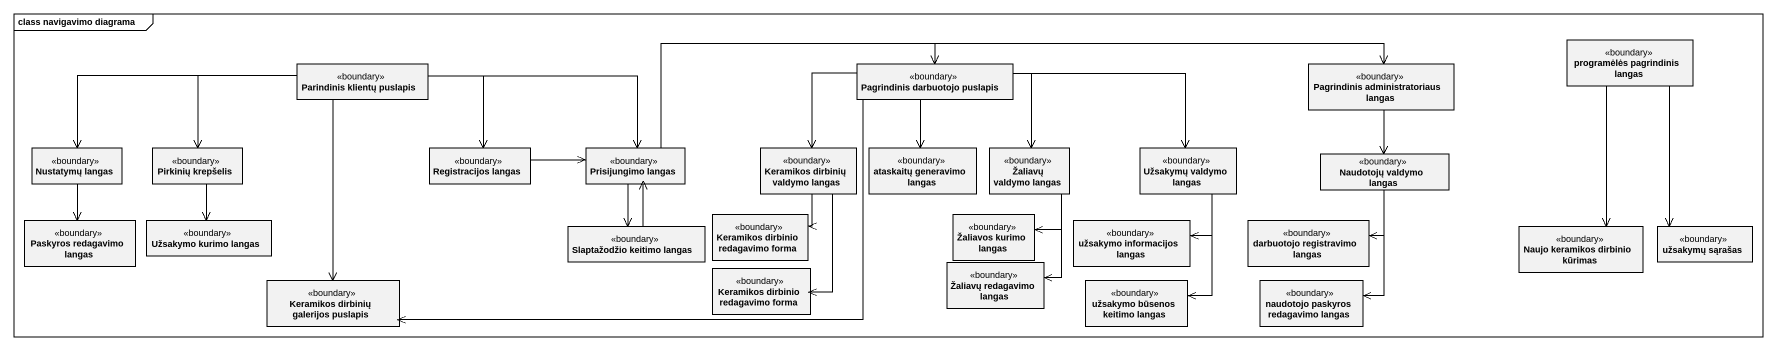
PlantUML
@startuml
mainframe class navigavimo diagrama
hide circle
hide empty members
class "programėlės pagrindinis langas" as programėlės_pagrindinis <<boundary>>
class "Parindinis klientų puslapis" as Parindinis_klientų_puslapis <<boundary>>
class "Pagrindinis darbuotojo puslapis" as Pagrindinis_darbuotojo <<boundary>>
class "Pagrindinis administratoriaus langas" as Pagrindinis <<boundary>>
class "Nustatymų langas" as Nustatymų_langas <<boundary>>
class "Pirkinių krepšelis" as Pirkinių_krepšelis <<boundary>>
class "Registracijos langas" as Registracijos_langas <<boundary>>
class "Prisijungimo langas" as Prisijungimo_langas <<boundary>>
class "Keramikos dirbinių valdymo langas" as Keramikos_dirbinių_valdymo <<boundary>>
class "ataskaitų generavimo langas" as ataskaitų_generavimo_langas <<boundary>>
class "Žaliavų valdymo langas" as Žaliavų_valdymo_langas <<boundary>>
class "Užsakymų valdymo langas" as Užsakymų_valdymo_langas <<boundary>>
class "Naudotojų valdymo langas" as Naudotojų_valdymo_langas <<boundary>>
class "Paskyros redagavimo langas" as Paskyros_redagavimo_langas <<boundary>>
class "Užsakymo kurimo langas" as Užsakymo_kurimo_langas <<boundary>>
class "Slaptažodžio keitimo langas" as Slaptažodžio_keitimo_langas <<boundary>>
class "Keramikos dirbinio redagavimo forma" as Keramikos_dirbinio <<boundary>>
class "Žaliavos kurimo langas" as Žaliavos_kurimo_langas <<boundary>>
class "užsakymo informacijos langas" as užsakymo_informacijos_langas <<boundary>>
class "darbuotojo registravimo langas" as darbuotojo_registravimo <<boundary>>
class "Naujo keramikos dirbinio kūrimas" as Naujo_keramikos_dirbinio <<boundary>>
class "užsakymų sąrašas" as užsakymų_sąrašas <<boundary>>
class "Keramikos dirbinio redagavimo forma" as Keramikos_dirbinio_2 <<boundary>>
class "Žaliavų redagavimo langas" as Žaliavų_redagavimo_langas <<boundary>>
class "Keramikos dirbinių galerijos puslapis" as Keramikos_dirbinių <<boundary>>
class "užsakymo būsenos keitimo langas" as užsakymo_būsenos_keitimo <<boundary>>
class "naudotojo paskyros redagavimo langas" as naudotojo_paskyros <<boundary>>
programėlės_pagrindinis --> Naujo_keramikos_dirbinio
programėlės_pagrindinis --> užsakymų_sąrašas
Parindinis_klientų_puslapis -left-> Nustatymų_langas
Parindinis_klientų_puslapis -left-> Pirkinių_krepšelis
Parindinis_klientų_puslapis --> Registracijos_langas
Parindinis_klientų_puslapis -right-> Prisijungimo_langas
Parindinis_klientų_puslapis --> Keramikos_dirbinių
Pagrindinis_darbuotojo --> Keramikos_dirbinių_valdymo
Pagrindinis_darbuotojo --> ataskaitų_generavimo_langas
Pagrindinis_darbuotojo --> Žaliavų_valdymo_langas
Pagrindinis_darbuotojo -right-> Užsakymų_valdymo_langas
Pagrindinis_darbuotojo -left-> Keramikos_dirbinių
Pagrindinis --> Naudotojų_valdymo_langas
Nustatymų_langas --> Paskyros_redagavimo_langas
Pirkinių_krepšelis --> Užsakymo_kurimo_langas
Registracijos_langas -right-> Prisijungimo_langas
Prisijungimo_langas -right-> Pagrindinis_darbuotojo
Prisijungimo_langas -right-> Pagrindinis
Prisijungimo_langas --> Slaptažodžio_keitimo_langas
Keramikos_dirbinių_valdymo --> Keramikos_dirbinio
Keramikos_dirbinių_valdymo --> Keramikos_dirbinio_2
Žaliavų_valdymo_langas --> Žaliavos_kurimo_langas
Žaliavų_valdymo_langas --> Žaliavų_redagavimo_langas
Užsakymų_valdymo_langas --> užsakymo_informacijos_langas
Užsakymų_valdymo_langas --> užsakymo_būsenos_keitimo
Naudotojų_valdymo_langas --> darbuotojo_registravimo
Naudotojų_valdymo_langas --> naudotojo_paskyros
Slaptažodžio_keitimo_langas -up-> Prisijungimo_langas
@enduml
